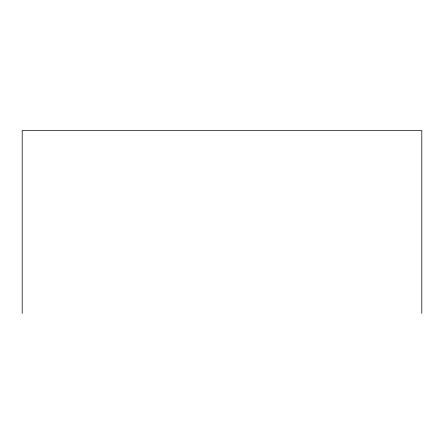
<?xml version="1.0" encoding="UTF-8"?>
<svg xmlns="http://www.w3.org/2000/svg" width="444" height="444" viewBox="0 0 444 444"><rect width="100%" height="100%" fill="white"/><g stroke="black" fill="none" stroke-linecap="round" stroke-linejoin="round"><path stroke-width="0.67" d="M421.8 313.514L421.8 130.486L22.2 130.486L22.2 313.514"/></g></svg>
